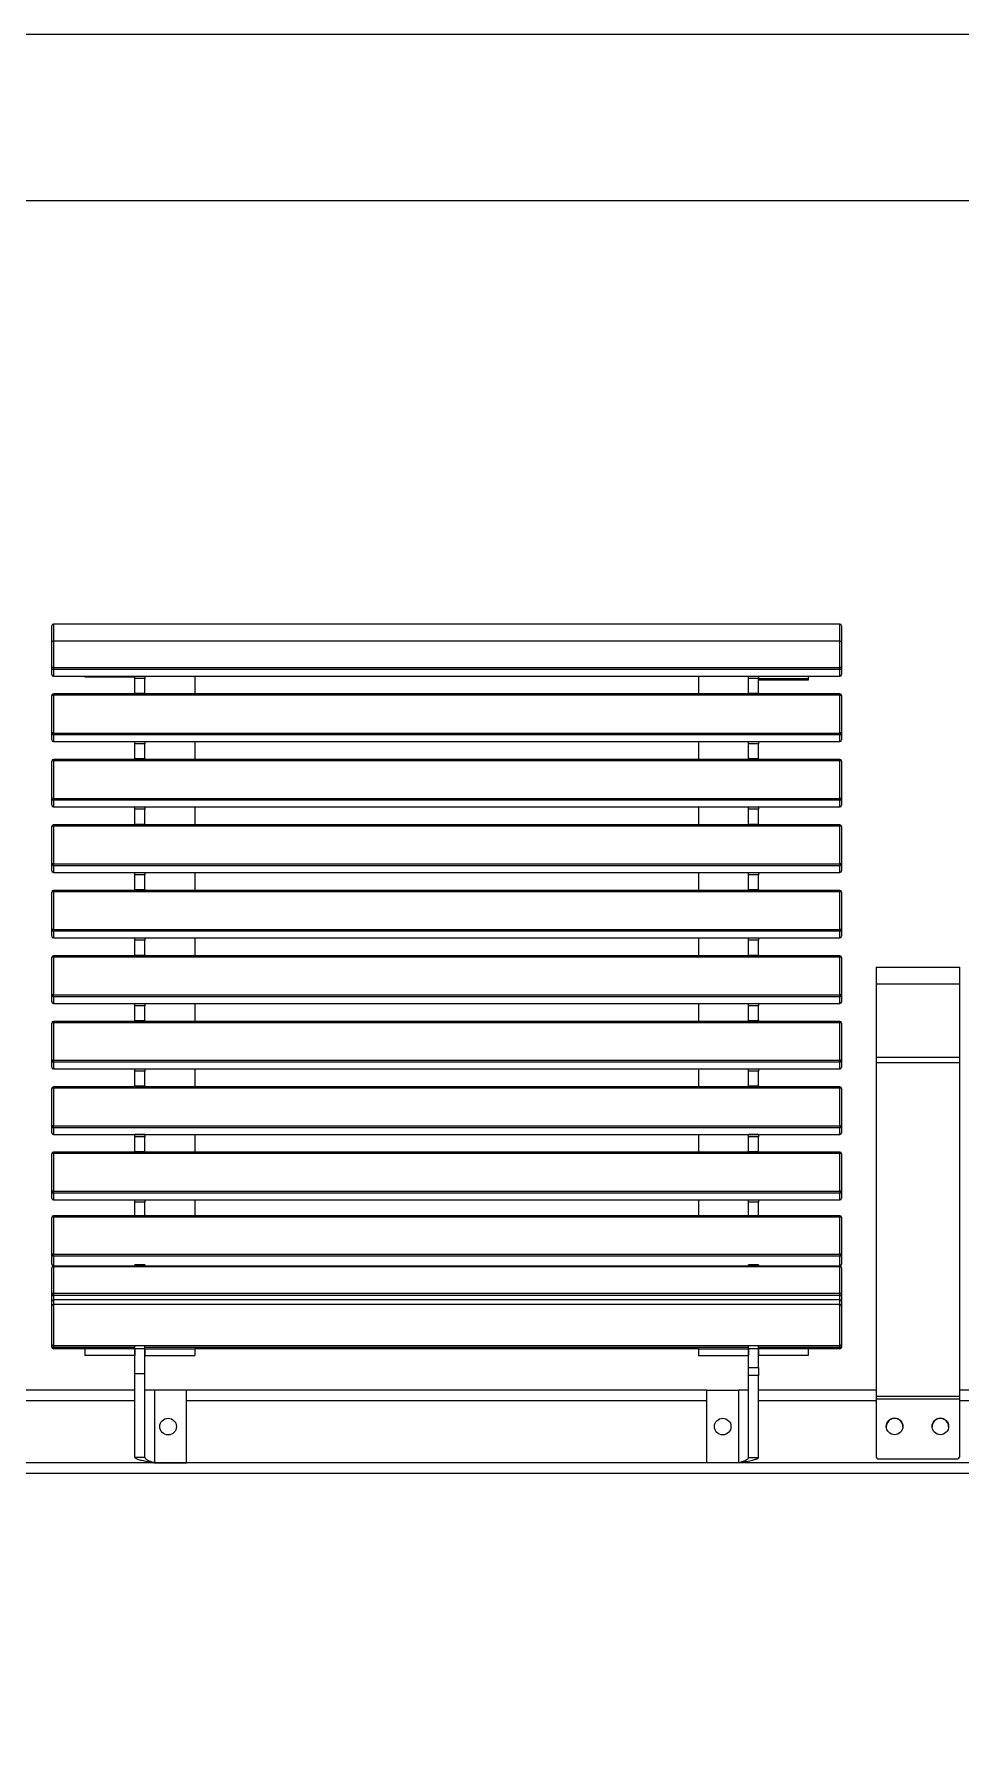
# Model space of a CAD drawing. Header units: millimetres. Extents: x 2717 to 8657, y -3129 to 1071.
# Drawn here: x 4238 to 4795, y 37 to 1071 of the extents above; entities that cross this region are included whole.
import ezdxf

# ---------------------------------------------------------------- set-up
doc = ezdxf.new("R2010")
doc.units = ezdxf.units.MM
doc.layers.add('tabelka', color=155, linetype='Continuous')

# ---------------------------------------------------------------- blocks, each defined once
blk = doc.blocks.new('front')
at = {"color": 7, "linetype": 'Continuous', "lineweight": 15}
for p, q in [((-3980, -1419.1), (-3980, -1409.6)), ((-3506, -1408.6), (-3979, -1408.6)), ((-3979, -1408.6), (-3979, -1418.9)), ((-3506, -1418.9), (-3506, -1408.6)), ((-3505, -1409.6), (-3505, -1419.1)), ((-3980, -1434.9), (-3980, -1419.1)), ((-3979, -1418.9), (-3979, -1434.7)), ((-3506, -1418.9), (-3979, -1418.9)), ((-3506, -1434.7), (-3506, -1418.9)), ((-3505, -1419.1), (-3505, -1434.9)), ((-3980, -1438.9), (-3980, -1434.9)), ((-3979, -1434.7), (-3979, -1435.8)), ((-3979, -1434.7), (-3506, -1434.7)), ((-3506, -1435.8), (-3979, -1435.8)), ((-3979, -1435.8), (-3979, -1439.8)), ((-3506, -1435.8), (-3506, -1434.7)), ((-3506, -1439.8), (-3506, -1435.8)), ((-3505, -1434.9), (-3505, -1438.9)), ((-3979, -1439.8), (-3506, -1439.8)), ((-3979, -1439.9), (-3979, -1439.8)), ((-3979, -1439.9), (-3506, -1439.9)), ((-3960, -1439.9), (-3960, -1440.4)), ((-3930, -1440.4), (-3960, -1440.4)), ((-3930, -1440), (-3930, -1439.9)), ((-3924, -1440), (-3930, -1440)), ((-3930, -1441.2), (-3930, -1440)), ((-3924, -1441.2), (-3930, -1441.2)), ((-3930, -1450.1), (-3930, -1441.2)), ((-3924, -1440), (-3924, -1439.9)), ((-3924, -1440), (-3924, -1441.2)), ((-3924, -1450.1), (-3924, -1441.2)), ((-3894, -1439.9), (-3894, -1450.6)), ((-3591, -1439.9), (-3591, -1450.6)), ((-3561, -1440), (-3561, -1439.9)), ((-3555, -1440), (-3561, -1440)), ((-3561, -1441.2), (-3561, -1440)), ((-3555, -1441.2), (-3561, -1441.2)), ((-3561, -1450.1), (-3561, -1441.2)), ((-3555, -1440), (-3555, -1439.9)), ((-3555, -1440), (-3555, -1441.2)), ((-3555, -1450.1), (-3555, -1441.2)), ((-3525, -1441.5), (-3555, -1441.5)), ((-3525, -1442.2), (-3555, -1442.2)), ((-3525, -1439.9), (-3525, -1441.5)), ((-3525, -1441.5), (-3525, -1442.2)), ((-3506, -1439.8), (-3506, -1439.9)), ((-3980, -1474.3), (-3980, -1451.6)), ((-3506, -1450.6), (-3979, -1450.6)), ((-3979, -1450.6), (-3979, -1451.4)), ((-3979, -1451.4), (-3979, -1474.1)), ((-3506, -1451.4), (-3979, -1451.4)), ((-3930, -1450.1), (-3924, -1450.1)), ((-3930, -1450.6), (-3930, -1450.1)), ((-3924, -1450.1), (-3924, -1450.6)), ((-3561, -1450.1), (-3555, -1450.1)), ((-3561, -1450.6), (-3561, -1450.1)), ((-3555, -1450.1), (-3555, -1450.6)), ((-3506, -1451.4), (-3506, -1450.6)), ((-3506, -1474.1), (-3506, -1451.4)), ((-3505, -1451.6), (-3505, -1474.3)), ((-3980, -1478.2), (-3980, -1474.3)), ((-3979, -1475.2), (-3979, -1474.1)), ((-3979, -1474.1), (-3506, -1474.1)), ((-3506, -1475.2), (-3979, -1475.2)), ((-3979, -1475.2), (-3979, -1479.2)), ((-3506, -1474.1), (-3506, -1475.2)), ((-3506, -1479.2), (-3506, -1475.2)), ((-3505, -1474.3), (-3505, -1478.2)), ((-3979, -1479.2), (-3506, -1479.2)), ((-3979, -1479.2), (-3506, -1479.2)), ((-3979, -1479.2), (-3979, -1479.2)), ((-3930, -1479.4), (-3930, -1479.2)), ((-3924, -1479.4), (-3930, -1479.4)), ((-3930, -1480.6), (-3930, -1479.4)), ((-3924, -1480.6), (-3930, -1480.6)), ((-3930, -1489.5), (-3930, -1480.6)), ((-3924, -1479.4), (-3924, -1479.2)), ((-3924, -1479.4), (-3924, -1480.6)), ((-3924, -1489.5), (-3924, -1480.6)), ((-3894, -1479.2), (-3894, -1490)), ((-3591, -1479.2), (-3591, -1490)), ((-3561, -1479.4), (-3561, -1479.2)), ((-3555, -1479.4), (-3561, -1479.4)), ((-3561, -1480.6), (-3561, -1479.4)), ((-3555, -1480.6), (-3561, -1480.6)), ((-3561, -1489.5), (-3561, -1480.6)), ((-3555, -1479.4), (-3555, -1479.2)), ((-3555, -1479.4), (-3555, -1480.6)), ((-3555, -1489.5), (-3555, -1480.6)), ((-3506, -1479.2), (-3506, -1479.2)), ((-3980, -1513.6), (-3980, -1491)), ((-3506, -1490), (-3979, -1490)), ((-3979, -1490), (-3979, -1490.8)), ((-3979, -1490.8), (-3979, -1513.5)), ((-3506, -1490.8), (-3979, -1490.8)), ((-3930, -1489.5), (-3924, -1489.5)), ((-3930, -1490), (-3930, -1489.5)), ((-3924, -1489.5), (-3924, -1490)), ((-3561, -1489.5), (-3555, -1489.5)), ((-3561, -1490), (-3561, -1489.5)), ((-3555, -1489.5), (-3555, -1490)), ((-3506, -1490.8), (-3506, -1490)), ((-3506, -1513.5), (-3506, -1490.8)), ((-3505, -1491), (-3505, -1513.6)), ((-3980, -1517.6), (-3980, -1513.6)), ((-3979, -1514.6), (-3979, -1513.5)), ((-3979, -1513.5), (-3506, -1513.5)), ((-3506, -1514.6), (-3979, -1514.6)), ((-3979, -1514.6), (-3979, -1518.6)), ((-3979, -1518.6), (-3506, -1518.6)), ((-3979, -1518.6), (-3506, -1518.6)), ((-3979, -1518.6), (-3979, -1518.6)), ((-3930, -1518.8), (-3930, -1518.6)), ((-3924, -1518.8), (-3930, -1518.8)), ((-3930, -1520), (-3930, -1518.8)), ((-3924, -1518.8), (-3924, -1518.6)), ((-3924, -1518.8), (-3924, -1520)), ((-3894, -1518.6), (-3894, -1529.4)), ((-3591, -1518.6), (-3591, -1529.4)), ((-3561, -1518.8), (-3561, -1518.6)), ((-3555, -1518.8), (-3561, -1518.8)), ((-3561, -1520), (-3561, -1518.8)), ((-3555, -1518.8), (-3555, -1518.6)), ((-3555, -1518.8), (-3555, -1520)), ((-3506, -1513.5), (-3506, -1514.6)), ((-3506, -1518.6), (-3506, -1514.6)), ((-3506, -1518.6), (-3506, -1518.6)), ((-3505, -1513.6), (-3505, -1517.6)), ((-3506, -1529.4), (-3979, -1529.4)), ((-3979, -1529.4), (-3979, -1530.2)), ((-3924, -1520), (-3930, -1520)), ((-3930, -1528.9), (-3930, -1520)), ((-3930, -1528.9), (-3924, -1528.9)), ((-3930, -1529.4), (-3930, -1528.9)), ((-3924, -1528.9), (-3924, -1520)), ((-3924, -1528.9), (-3924, -1529.4)), ((-3555, -1520), (-3561, -1520)), ((-3561, -1528.9), (-3561, -1520)), ((-3561, -1528.9), (-3555, -1528.9)), ((-3561, -1529.4), (-3561, -1528.9)), ((-3555, -1528.9), (-3555, -1520)), ((-3555, -1528.9), (-3555, -1529.4)), ((-3506, -1530.2), (-3506, -1529.4)), ((-3980, -1553), (-3980, -1530.4)), ((-3979, -1530.2), (-3979, -1552.9)), ((-3506, -1530.2), (-3979, -1530.2)), ((-3506, -1552.9), (-3506, -1530.2)), ((-3505, -1530.4), (-3505, -1553)), ((-3980, -1557), (-3980, -1553)), ((-3979, -1552.9), (-3506, -1552.9)), ((-3979, -1554), (-3979, -1552.9)), ((-3506, -1554), (-3979, -1554)), ((-3979, -1554), (-3979, -1558)), ((-3979, -1558), (-3506, -1558)), ((-3979, -1558), (-3506, -1558)), ((-3979, -1558), (-3979, -1558)), ((-3930, -1558.2), (-3930, -1558)), ((-3924, -1558.2), (-3930, -1558.2)), ((-3930, -1559.4), (-3930, -1558.2)), ((-3924, -1559.4), (-3930, -1559.4)), ((-3930, -1568.3), (-3930, -1559.4)), ((-3924, -1558.2), (-3924, -1558)), ((-3924, -1558.2), (-3924, -1559.4)), ((-3924, -1568.3), (-3924, -1559.4)), ((-3894, -1558), (-3894, -1568.8)), ((-3591, -1558), (-3591, -1568.8)), ((-3561, -1558.2), (-3561, -1558)), ((-3555, -1558.2), (-3561, -1558.2)), ((-3561, -1559.4), (-3561, -1558.2)), ((-3555, -1559.4), (-3561, -1559.4)), ((-3561, -1568.3), (-3561, -1559.4)), ((-3555, -1558.2), (-3555, -1558)), ((-3555, -1558.2), (-3555, -1559.4)), ((-3555, -1568.3), (-3555, -1559.4)), ((-3506, -1552.9), (-3506, -1554)), ((-3506, -1558), (-3506, -1554)), ((-3506, -1558), (-3506, -1558)), ((-3505, -1553), (-3505, -1557)), ((-3980, -1592.4), (-3980, -1569.8)), ((-3506, -1568.8), (-3979, -1568.8)), ((-3979, -1568.8), (-3979, -1569.6)), ((-3979, -1569.6), (-3979, -1592.3)), ((-3506, -1569.6), (-3979, -1569.6)), ((-3930, -1568.3), (-3924, -1568.3)), ((-3930, -1568.8), (-3930, -1568.3)), ((-3924, -1568.3), (-3924, -1568.8)), ((-3561, -1568.3), (-3555, -1568.3)), ((-3561, -1568.8), (-3561, -1568.3)), ((-3555, -1568.3), (-3555, -1568.8)), ((-3506, -1569.6), (-3506, -1568.8)), ((-3506, -1592.3), (-3506, -1569.6)), ((-3505, -1569.8), (-3505, -1592.4)), ((-3980, -1596.4), (-3980, -1592.4)), ((-3979, -1592.3), (-3506, -1592.3)), ((-3979, -1593.4), (-3979, -1592.3)), ((-3506, -1593.4), (-3979, -1593.4)), ((-3979, -1593.4), (-3979, -1597.4)), ((-3979, -1597.4), (-3506, -1597.4)), ((-3979, -1597.4), (-3506, -1597.4)), ((-3979, -1597.4), (-3979, -1597.4)), ((-3930, -1597.6), (-3930, -1597.4)), ((-3924, -1597.6), (-3930, -1597.6)), ((-3930, -1598.8), (-3930, -1597.6)), ((-3924, -1598.8), (-3930, -1598.8)), ((-3930, -1607.7), (-3930, -1598.8)), ((-3924, -1597.6), (-3924, -1597.4)), ((-3924, -1597.6), (-3924, -1598.8)), ((-3924, -1607.7), (-3924, -1598.8)), ((-3894, -1597.4), (-3894, -1608.2)), ((-3591, -1597.4), (-3591, -1608.2)), ((-3561, -1597.6), (-3561, -1597.4)), ((-3555, -1597.6), (-3561, -1597.6)), ((-3561, -1598.8), (-3561, -1597.6)), ((-3555, -1598.8), (-3561, -1598.8)), ((-3561, -1607.7), (-3561, -1598.8)), ((-3555, -1597.6), (-3555, -1597.4)), ((-3555, -1597.6), (-3555, -1598.8)), ((-3555, -1607.7), (-3555, -1598.8)), ((-3506, -1592.3), (-3506, -1593.4)), ((-3506, -1597.4), (-3506, -1593.4)), ((-3506, -1597.4), (-3506, -1597.4)), ((-3505, -1592.4), (-3505, -1596.4)), ((-3980, -1631.8), (-3980, -1609.2)), ((-3506, -1608.2), (-3979, -1608.2)), ((-3979, -1608.2), (-3979, -1609)), ((-3979, -1609), (-3979, -1631.6)), ((-3506, -1609), (-3979, -1609)), ((-3930, -1607.7), (-3924, -1607.7)), ((-3930, -1608.2), (-3930, -1607.7)), ((-3924, -1607.7), (-3924, -1608.2)), ((-3561, -1607.7), (-3555, -1607.7)), ((-3561, -1608.2), (-3561, -1607.7)), ((-3555, -1607.7), (-3555, -1608.2)), ((-3506, -1609), (-3506, -1608.2)), ((-3506, -1631.6), (-3506, -1609)), ((-3505, -1609.2), (-3505, -1631.8)), ((-3484.1, -1615), (-3434.1, -1615)), ((-3484.1, -1615), (-3484.1, -1625)), ((-3434.1, -1615), (-3434.1, -1625)), ((-3980, -1635.8), (-3980, -1631.8)), ((-3979, -1631.6), (-3506, -1631.6)), ((-3979, -1632.8), (-3979, -1631.6)), ((-3506, -1632.8), (-3979, -1632.8)), ((-3979, -1632.8), (-3979, -1636.8)), ((-3506, -1631.6), (-3506, -1632.8)), ((-3506, -1636.8), (-3506, -1632.8)), ((-3505, -1631.8), (-3505, -1635.8)), ((-3484.1, -1625), (-3484.1, -1669.2)), ((-3484.1, -1625), (-3434.1, -1625)), ((-3434.1, -1625), (-3434.1, -1669.2)), ((-3979, -1636.8), (-3506, -1636.8)), ((-3979, -1636.8), (-3506, -1636.8)), ((-3979, -1636.8), (-3979, -1636.8)), ((-3930, -1637), (-3930, -1636.8)), ((-3924, -1637), (-3930, -1637)), ((-3930, -1638.2), (-3930, -1637)), ((-3924, -1638.2), (-3930, -1638.2)), ((-3930, -1647.1), (-3930, -1638.2)), ((-3924, -1637), (-3924, -1636.8)), ((-3924, -1637), (-3924, -1638.2)), ((-3924, -1647.1), (-3924, -1638.2)), ((-3894, -1636.8), (-3894, -1647.6)), ((-3591, -1636.8), (-3591, -1647.6)), ((-3561, -1637), (-3561, -1636.8)), ((-3555, -1637), (-3561, -1637)), ((-3561, -1638.2), (-3561, -1637)), ((-3555, -1638.2), (-3561, -1638.2)), ((-3561, -1647.1), (-3561, -1638.2)), ((-3555, -1637), (-3555, -1636.8)), ((-3555, -1637), (-3555, -1638.2)), ((-3555, -1647.1), (-3555, -1638.2)), ((-3506, -1636.8), (-3506, -1636.8)), ((-3980, -1671.2), (-3980, -1648.6)), ((-3506, -1647.6), (-3979, -1647.6)), ((-3979, -1647.6), (-3979, -1648.4)), ((-3979, -1648.4), (-3979, -1671)), ((-3506, -1648.4), (-3979, -1648.4)), ((-3930, -1647.1), (-3924, -1647.1)), ((-3930, -1647.6), (-3930, -1647.1)), ((-3924, -1647.1), (-3924, -1647.6)), ((-3561, -1647.1), (-3555, -1647.1)), ((-3561, -1647.6), (-3561, -1647.1)), ((-3555, -1647.1), (-3555, -1647.6)), ((-3506, -1648.4), (-3506, -1647.6)), ((-3506, -1671), (-3506, -1648.4)), ((-3505, -1648.6), (-3505, -1671.2)), ((-3980, -1675.2), (-3980, -1671.2)), ((-3979, -1671), (-3506, -1671)), ((-3979, -1672.2), (-3979, -1671)), ((-3506, -1672.2), (-3979, -1672.2)), ((-3979, -1672.2), (-3979, -1676.2)), ((-3506, -1671), (-3506, -1672.2)), ((-3506, -1676.2), (-3506, -1672.2)), ((-3505, -1671.2), (-3505, -1675.2)), ((-3484.1, -1669.2), (-3484.1, -1672.4)), ((-3484.1, -1669.2), (-3434.1, -1669.2)), ((-3484.1, -1672.4), (-3434.1, -1672.4)), ((-3484.1, -1672.4), (-3484.1, -1873.1)), ((-3434.1, -1669.2), (-3434.1, -1672.4)), ((-3434.1, -1672.4), (-3434.1, -1873.1)), ((-3979, -1676.2), (-3506, -1676.2)), ((-3979, -1676.2), (-3506, -1676.2)), ((-3979, -1676.2), (-3979, -1676.2)), ((-3930, -1676.3), (-3930, -1676.2)), ((-3924, -1676.3), (-3930, -1676.3)), ((-3930, -1677.6), (-3930, -1676.3)), ((-3924, -1677.6), (-3930, -1677.6)), ((-3930, -1686.4), (-3930, -1677.6)), ((-3924, -1676.3), (-3924, -1676.2)), ((-3924, -1676.3), (-3924, -1677.6)), ((-3924, -1686.4), (-3924, -1677.6)), ((-3894, -1676.2), (-3894, -1687)), ((-3591, -1676.2), (-3591, -1687)), ((-3561, -1676.3), (-3561, -1676.2)), ((-3555, -1676.3), (-3561, -1676.3)), ((-3561, -1677.6), (-3561, -1676.3)), ((-3555, -1677.6), (-3561, -1677.6)), ((-3561, -1686.4), (-3561, -1677.6)), ((-3555, -1676.3), (-3555, -1676.2)), ((-3555, -1676.3), (-3555, -1677.6)), ((-3555, -1686.4), (-3555, -1677.6)), ((-3506, -1676.2), (-3506, -1676.2)), ((-3980, -1710.6), (-3980, -1688)), ((-3506, -1687), (-3979, -1687)), ((-3979, -1687), (-3979, -1687.8)), ((-3979, -1687.8), (-3979, -1710.4)), ((-3506, -1687.8), (-3979, -1687.8)), ((-3930, -1686.4), (-3924, -1686.4)), ((-3930, -1687), (-3930, -1686.4)), ((-3924, -1686.4), (-3924, -1687)), ((-3561, -1686.4), (-3555, -1686.4)), ((-3561, -1687), (-3561, -1686.4)), ((-3555, -1686.4), (-3555, -1687)), ((-3506, -1687.8), (-3506, -1687)), ((-3506, -1710.4), (-3506, -1687.8)), ((-3505, -1688), (-3505, -1710.6)), ((-3980, -1714.6), (-3980, -1710.6)), ((-3979, -1710.4), (-3506, -1710.4)), ((-3979, -1711.6), (-3979, -1710.4)), ((-3506, -1711.6), (-3979, -1711.6)), ((-3979, -1711.6), (-3979, -1715.6)), ((-3979, -1715.6), (-3506, -1715.6)), ((-3979, -1715.6), (-3506, -1715.6)), ((-3979, -1715.6), (-3979, -1715.6)), ((-3930, -1715.7), (-3930, -1715.6)), ((-3924, -1715.7), (-3930, -1715.7)), ((-3930, -1717), (-3930, -1715.7)), ((-3924, -1715.7), (-3924, -1715.6)), ((-3924, -1715.7), (-3924, -1717)), ((-3894, -1715.6), (-3894, -1726.3)), ((-3591, -1715.6), (-3591, -1726.3)), ((-3561, -1715.7), (-3561, -1715.6)), ((-3555, -1715.7), (-3561, -1715.7)), ((-3561, -1717), (-3561, -1715.7)), ((-3555, -1715.7), (-3555, -1715.6)), ((-3555, -1715.7), (-3555, -1717)), ((-3506, -1710.4), (-3506, -1711.6)), ((-3506, -1715.6), (-3506, -1711.6)), ((-3506, -1715.6), (-3506, -1715.6)), ((-3505, -1710.6), (-3505, -1714.6)), ((-3506, -1726.3), (-3979, -1726.3)), ((-3979, -1726.3), (-3979, -1727.2)), ((-3924, -1717), (-3930, -1717)), ((-3930, -1725.8), (-3930, -1717)), ((-3930, -1725.8), (-3924, -1725.8)), ((-3930, -1726.3), (-3930, -1725.8)), ((-3924, -1725.8), (-3924, -1717)), ((-3924, -1725.8), (-3924, -1726.3)), ((-3555, -1717), (-3561, -1717)), ((-3561, -1725.8), (-3561, -1717)), ((-3561, -1725.8), (-3555, -1725.8)), ((-3561, -1726.3), (-3561, -1725.8)), ((-3555, -1725.8), (-3555, -1717)), ((-3555, -1725.8), (-3555, -1726.3)), ((-3506, -1727.2), (-3506, -1726.3)), ((-3980, -1750), (-3980, -1727.3)), ((-3979, -1727.2), (-3979, -1749.8)), ((-3506, -1727.2), (-3979, -1727.2)), ((-3506, -1749.8), (-3506, -1727.2)), ((-3505, -1727.3), (-3505, -1750)), ((-3980, -1754), (-3980, -1750)), ((-3979, -1751), (-3979, -1749.8)), ((-3979, -1749.8), (-3506, -1749.8)), ((-3506, -1751), (-3979, -1751)), ((-3979, -1751), (-3979, -1755)), ((-3979, -1755), (-3506, -1755)), ((-3979, -1755), (-3506, -1755)), ((-3979, -1755), (-3979, -1755)), ((-3930, -1755.1), (-3930, -1755)), ((-3924, -1755.1), (-3930, -1755.1)), ((-3930, -1756.4), (-3930, -1755.1)), ((-3924, -1756.4), (-3930, -1756.4)), ((-3930, -1764.6), (-3930, -1756.4)), ((-3924, -1755.1), (-3924, -1755)), ((-3924, -1755.1), (-3924, -1756.4)), ((-3924, -1764.6), (-3924, -1756.4)), ((-3894, -1755), (-3894, -1764.6)), ((-3591, -1755), (-3591, -1764.6)), ((-3561, -1755.1), (-3561, -1755)), ((-3555, -1755.1), (-3561, -1755.1)), ((-3561, -1756.4), (-3561, -1755.1)), ((-3555, -1756.4), (-3561, -1756.4)), ((-3561, -1764.6), (-3561, -1756.4)), ((-3555, -1755.1), (-3555, -1755)), ((-3555, -1755.1), (-3555, -1756.4)), ((-3555, -1764.6), (-3555, -1756.4)), ((-3506, -1749.8), (-3506, -1751)), ((-3506, -1755), (-3506, -1751)), ((-3506, -1755), (-3506, -1755)), ((-3505, -1750), (-3505, -1754)), ((-3980, -1787.9), (-3980, -1765.6)), ((-3506, -1764.6), (-3979, -1764.6)), ((-3979, -1764.6), (-3979, -1765.4)), ((-3979, -1765.4), (-3979, -1787.6)), ((-3506, -1765.4), (-3979, -1765.4)), ((-3506, -1765.4), (-3506, -1764.6)), ((-3506, -1787.6), (-3506, -1765.4)), ((-3505, -1765.6), (-3505, -1787.9)), ((-3980, -1793.7), (-3980, -1787.9)), ((-3979, -1788.8), (-3979, -1787.6)), ((-3979, -1787.6), (-3506, -1787.6)), ((-3506, -1787.6), (-3506, -1788.8)), ((-3505, -1787.9), (-3505, -1793.7)), ((-3980, -1811.9), (-3980, -1796)), ((-3506, -1788.8), (-3979, -1788.8)), ((-3979, -1788.8), (-3979, -1794.6)), ((-3979, -1794.6), (-3930, -1794.6)), ((-3979, -1794.7), (-3979, -1794.6)), ((-3979, -1794.7), (-3930, -1794.7)), ((-3506, -1795), (-3979, -1795)), ((-3979, -1795.2), (-3979, -1795)), ((-3506, -1795.2), (-3979, -1795.2)), ((-3979, -1795.2), (-3979, -1811.2)), ((-3924, -1794.1), (-3930, -1794.1)), ((-3930, -1794.9), (-3930, -1794.1)), ((-3924, -1794.9), (-3930, -1794.9)), ((-3924, -1794.1), (-3924, -1794.9)), ((-3924, -1794.6), (-3561, -1794.6)), ((-3924, -1794.7), (-3561, -1794.7)), ((-3894, -1794.7), (-3894, -1795)), ((-3591, -1794.7), (-3591, -1795)), ((-3555, -1794.1), (-3561, -1794.1)), ((-3561, -1794.9), (-3561, -1794.1)), ((-3555, -1794.9), (-3561, -1794.9)), ((-3555, -1794.1), (-3555, -1794.9)), ((-3555, -1794.6), (-3506, -1794.6)), ((-3555, -1794.7), (-3506, -1794.7)), ((-3506, -1794.6), (-3506, -1788.8)), ((-3506, -1794.6), (-3506, -1794.7)), ((-3506, -1795), (-3506, -1795.2)), ((-3506, -1811.2), (-3506, -1795.2)), ((-3505, -1796), (-3505, -1811.9)), ((-3980, -1816.1), (-3980, -1811.9)), ((-3980, -1818.9), (-3980, -1816.1)), ((-3980, -1841.9), (-3980, -1818.9)), ((-3979, -1811.2), (-3979, -1812.6)), ((-3979, -1811.2), (-3506, -1811.2)), ((-3506, -1812.6), (-3979, -1812.6)), ((-3979, -1812.6), (-3979, -1815.1)), ((-3506, -1815.1), (-3979, -1815.1)), ((-3506, -1815.1), (-3979, -1815.1)), ((-3979, -1815.1), (-3979, -1817.9)), ((-3979, -1815.1), (-3979, -1815.1)), ((-3979, -1817.9), (-3979, -1842.9)), ((-3506, -1817.9), (-3979, -1817.9)), ((-3506, -1812.6), (-3506, -1811.2)), ((-3506, -1815.1), (-3506, -1812.6)), ((-3506, -1817.9), (-3506, -1815.1)), ((-3506, -1815.1), (-3506, -1815.1)), ((-3506, -1842.9), (-3506, -1817.9)), ((-3505, -1811.9), (-3505, -1816.1)), ((-3505, -1816.1), (-3505, -1818.9)), ((-3505, -1818.9), (-3505, -1841.9)), ((-3980, -1843.6), (-3980, -1841.9)), ((-3980, -1843.6), (-3979, -1843.6)), ((-3506, -1842.9), (-3979, -1842.9)), ((-3979, -1842.9), (-3979, -1843.6)), ((-3979, -1844.6), (-3979, -1843.6)), ((-3979, -1843.6), (-3930, -1843.6)), ((-3960, -1844.6), (-3979, -1844.6)), ((-3930, -1844.6), (-3960, -1844.6)), ((-3960, -1844.6), (-3960, -1848.6)), ((-3930, -1848.6), (-3960, -1848.6)), ((-3930, -1844.6), (-3930, -1842.9)), ((-3930, -1844.6), (-3930, -1848.6)), ((-3924, -1844.6), (-3930, -1844.6)), ((-3930, -1859.6), (-3930, -1844.6)), ((-3924, -1844.6), (-3924, -1842.9)), ((-3924, -1843.6), (-3561, -1843.6)), ((-3924, -1844.6), (-3894, -1844.6)), ((-3924, -1844.6), (-3924, -1848.6)), ((-3924, -1859.6), (-3924, -1844.6)), ((-3924, -1848.6), (-3894, -1848.6)), ((-3894, -1844.6), (-3894, -1848.6)), ((-3591, -1844.6), (-3894, -1844.6)), ((-3591, -1844.6), (-3591, -1848.6)), ((-3591, -1844.6), (-3561, -1844.6)), ((-3591, -1848.6), (-3561, -1848.6)), ((-3561, -1844.6), (-3561, -1842.9)), ((-3561, -1844.6), (-3561, -1848.6)), ((-3555, -1844.6), (-3561, -1844.6)), ((-3561, -1855.8), (-3561, -1844.6)), ((-3555, -1844.6), (-3555, -1842.9)), ((-3555, -1843.6), (-3506, -1843.6)), ((-3555, -1844.6), (-3555, -1848.6)), ((-3525, -1844.6), (-3555, -1844.6)), ((-3555, -1855.8), (-3555, -1844.6)), ((-3525, -1848.6), (-3555, -1848.6)), ((-3525, -1844.6), (-3525, -1848.6)), ((-3506, -1844.6), (-3525, -1844.6)), ((-3506, -1843.6), (-3506, -1842.9)), ((-3506, -1843.6), (-3505, -1843.6)), ((-3506, -1843.6), (-3506, -1844.6)), ((-3505, -1841.9), (-3505, -1843.6)), ((-3924, -1859.6), (-3930, -1859.6)), ((-3930, -1910), (-3930, -1859.6)), ((-3924, -1910), (-3924, -1859.6)), ((-3561, -1855.8), (-3555, -1855.8)), ((-3561, -1860.6), (-3561, -1855.8)), ((-3555, -1860.6), (-3561, -1860.6)), ((-3561, -1910), (-3561, -1860.6)), ((-3555, -1855.8), (-3555, -1860.6)), ((-3555, -1910), (-3555, -1860.6)), ((-3930, -1869.6), (-4000.8, -1869.6)), ((-3918, -1869.6), (-3924, -1869.6)), ((-3918, -1913.2), (-3918, -1869.6)), ((-3899, -1869.6), (-3918, -1869.6)), ((-3899, -1913.2), (-3899, -1869.6)), ((-3586, -1869.6), (-3899, -1869.6)), ((-3586, -1913.2), (-3586, -1869.6)), ((-3586, -1869.6), (-3567, -1869.6)), ((-3567, -1869.6), (-3567, -1913.2)), ((-3561, -1869.6), (-3567, -1869.6)), ((-3484.1, -1869.6), (-3555, -1869.6)), ((-3363.3, -1869.6), (-3434.1, -1869.6)), ((-3930, -1876), (-4000.8, -1876)), ((-3586, -1876), (-3899, -1876)), ((-3484.1, -1876), (-3555, -1876)), ((-3484.1, -1873.1), (-3434.1, -1873.1)), ((-3484.1, -1873.1), (-3484.1, -1874.7)), ((-3484.1, -1874.7), (-3434.1, -1874.7)), ((-3484.1, -1874.7), (-3484.1, -1909.8)), ((-3434.1, -1873.1), (-3434.1, -1874.7)), ((-3434.1, -1874.7), (-3434.1, -1909.8)), ((-3363.3, -1876), (-3434.1, -1876)), ((-3924, -1910), (-3930, -1910)), ((-3561, -1910), (-3555, -1910)), ((-3484.1, -1909.8), (-3484.1, -1909.8)), ((-3483.1, -1910.8), (-3435.1, -1910.8)), ((-3483.1, -1910.8), (-3483.1, -1910.8)), ((-3435.1, -1910.8), (-3435.1, -1910.8)), ((-3434.1, -1909.8), (-3434.1, -1909.8)), ((-1734.1, -1913.2), (-5184.1, -1913.2)), ((-1734.1, -1919.6), (-5184.1, -1919.6)), ((-3918, -1913.2), (-3899, -1913.2)), ((-3567, -1913.2), (-3586, -1913.2))]:
    blk.add_line(p, q, dxfattribs=at)
for centre in [(-3910, -1891.4), (-3576.5, -1891.4), (-3473.1, -1891.3), (-3445.6, -1891.3)]:
    blk.add_circle(centre, 5, dxfattribs=at)
for centre, radius, start, end in [((-3979, -1409.6), 1, 90, 180), ((-3506, -1409.6), 1, 0, 90), ((-3979.2, -1420.5), 1.59, 81.2205, 118.4816), ((-3505.7, -1420.5), 1.59, 61.5184, 98.7795), ((-3979.2, -1436.3), 1.59, 81.2205, 118.4816), ((-3979, -1434.9), 0.992, 180.4419, 270.4352), ((-3505.7, -1436.3), 1.59, 61.5184, 98.7795), ((-3506, -1434.9), 0.992, 269.5648, 359.5581), ((-3979, -1438.9), 1, 180, 270), ((-3979, -1438.8), 0.992, 180.4419, 270.4352), ((-3506, -1438.9), 1, 270, 0), ((-3506, -1438.8), 0.992, 269.5648, 359.5581), ((-3979, -1451.6), 1, 90, 180), ((-3979.2, -1453), 1.59, 81.2205, 118.4816), ((-3506, -1451.6), 1, 0, 90), ((-3505.7, -1453), 1.59, 61.5184, 98.7795), ((-3979.2, -1475.6), 1.59, 81.2205, 118.4816), ((-3979, -1474.2), 0.992, 180.4419, 270.4352), ((-3979, -1478.2), 1, 180, 270), ((-3979, -1478.2), 0.992, 180.4419, 270.4352), ((-3505.7, -1475.6), 1.59, 61.5184, 98.7795), ((-3506, -1474.2), 0.992, 269.5648, 359.5581), ((-3506, -1478.2), 1, 270, 0), ((-3506, -1478.2), 0.992, 269.5648, 359.5581), ((-3979, -1491), 1, 90, 180), ((-3979.2, -1492.4), 1.59, 81.2205, 118.4816), ((-3506, -1491), 1, 0, 90), ((-3505.7, -1492.4), 1.59, 61.5184, 98.7795), ((-3979.2, -1515), 1.59, 81.2205, 118.4816), ((-3979, -1513.6), 0.992, 180.4419, 270.4352), ((-3979, -1517.6), 1, 180, 270), ((-3979, -1517.6), 0.992, 180.4419, 270.4352), ((-3505.7, -1515), 1.59, 61.5184, 98.7795), ((-3506, -1513.6), 0.992, 269.5648, 359.5581), ((-3506, -1517.6), 1, 270, 0), ((-3506, -1517.6), 0.992, 269.5648, 359.5581), ((-3979, -1530.4), 1, 90, 180), ((-3506, -1530.4), 1, 0, 90), ((-3979.2, -1531.8), 1.59, 81.2205, 118.4816), ((-3505.7, -1531.8), 1.59, 61.5184, 98.7795), ((-3979.2, -1554.4), 1.59, 81.2205, 118.4816), ((-3979, -1553), 0.992, 180.4419, 270.4352), ((-3979, -1557), 1, 180, 270), ((-3979, -1557), 0.992, 180.4419, 270.4352), ((-3505.7, -1554.4), 1.59, 61.5184, 98.7795), ((-3506, -1553), 0.992, 269.5648, 359.5581), ((-3506, -1557), 1, 270, 0), ((-3506, -1557), 0.992, 269.5648, 359.5581), ((-3979, -1569.8), 1, 90, 180), ((-3979.2, -1571.2), 1.59, 81.2205, 118.4816), ((-3506, -1569.8), 1, 0, 90), ((-3505.7, -1571.2), 1.59, 61.5184, 98.7795), ((-3979.2, -1593.8), 1.59, 81.2205, 118.4816), ((-3979, -1592.4), 0.992, 180.4419, 270.4352), ((-3979, -1596.4), 1, 180, 270), ((-3979, -1596.4), 0.992, 180.4419, 270.4352), ((-3505.7, -1593.8), 1.59, 61.5184, 98.7795), ((-3506, -1592.4), 0.992, 269.5648, 359.5581), ((-3506, -1596.4), 1, 270, 0), ((-3506, -1596.4), 0.992, 269.5648, 359.5581), ((-3979, -1609.2), 1, 90, 180), ((-3979.2, -1610.6), 1.59, 81.2205, 118.4816), ((-3506, -1609.2), 1, 0, 90), ((-3505.7, -1610.6), 1.59, 61.5184, 98.7795), ((-3979.2, -1633.2), 1.59, 81.2205, 118.4816), ((-3979, -1631.8), 0.992, 180.4419, 270.4352), ((-3505.7, -1633.2), 1.59, 61.5184, 98.7795), ((-3506, -1631.8), 0.992, 269.5648, 359.5581), ((-3979, -1635.8), 1, 180, 270), ((-3979, -1635.8), 0.992, 180.4419, 270.4352), ((-3506, -1635.8), 1, 270, 0), ((-3506, -1635.8), 0.992, 269.5648, 359.5581), ((-3979, -1648.6), 1, 90, 180), ((-3979.2, -1650), 1.59, 81.2205, 118.4816), ((-3506, -1648.6), 1, 0, 90), ((-3505.7, -1650), 1.59, 61.5184, 98.7795), ((-3979.2, -1672.6), 1.59, 81.2205, 118.4816), ((-3979, -1671.2), 0.992, 180.4419, 270.4352), ((-3505.7, -1672.6), 1.59, 61.5184, 98.7795), ((-3506, -1671.2), 0.992, 269.5648, 359.5581), ((-3979, -1675.2), 1, 180, 270), ((-3979, -1675.2), 0.992, 180.4419, 270.4352), ((-3506, -1675.2), 1, 270, 0), ((-3506, -1675.2), 0.992, 269.5648, 359.5581), ((-3979, -1688), 1, 90, 180), ((-3979.2, -1689.3), 1.59, 81.2205, 118.4816), ((-3506, -1688), 1, 0, 90), ((-3505.7, -1689.3), 1.59, 61.5184, 98.7795), ((-3979.2, -1712), 1.59, 81.2205, 118.4816), ((-3979, -1710.6), 0.992, 180.4419, 270.4352), ((-3979, -1714.6), 1, 180, 270), ((-3979, -1714.6), 0.992, 180.4419, 270.4352), ((-3505.7, -1712), 1.59, 61.5184, 98.7795), ((-3506, -1710.6), 0.992, 269.5648, 359.5581), ((-3506, -1714.6), 1, 270, 0), ((-3506, -1714.6), 0.992, 269.5648, 359.5581), ((-3979, -1727.3), 1, 90, 180), ((-3506, -1727.3), 1, 0, 90), ((-3979.2, -1728.7), 1.59, 81.2205, 118.4816), ((-3505.7, -1728.7), 1.59, 61.5184, 98.7795), ((-3979.2, -1751.4), 1.59, 81.2205, 118.4816), ((-3979, -1750), 0.992, 180.4419, 270.4352), ((-3979, -1754), 1, 180, 270), ((-3979, -1754), 0.992, 180.4419, 270.4352), ((-3505.7, -1751.4), 1.59, 61.5184, 98.7795), ((-3506, -1750), 0.992, 269.5648, 359.5581), ((-3506, -1754), 1, 270, 0), ((-3506, -1754), 0.992, 269.5648, 359.5581), ((-3979, -1765.6), 1, 90, 180), ((-3979.2, -1766.6), 1.21, 78.806, 129.398), ((-3506, -1765.6), 1, 0, 90), ((-3505.7, -1766.6), 1.21, 50.602, 101.194), ((-3979.2, -1788.8), 1.21, 78.806, 129.398), ((-3979, -1787.9), 0.984, 180.9488, 270.9184), ((-3505.7, -1788.8), 1.21, 50.602, 101.194), ((-3506, -1787.9), 0.984, 269.0816, 359.0512), ((-3979, -1793.7), 1, 180, 270), ((-3979, -1793.6), 0.984, 180.9488, 270.9184), ((-3979, -1796), 1, 90, 180), ((-3979.1, -1796.1), 0.895, 82.2509, 169.1936), ((-3506, -1793.7), 1, 270, 0), ((-3506, -1793.6), 0.984, 269.0816, 359.0512), ((-3506, -1796), 1, 0, 90), ((-3505.8, -1796.1), 0.895, 10.8064, 97.7491), ((-3979.1, -1812.1), 0.895, 82.2509, 169.1936), ((-3979.1, -1811.8), 0.89, 192.0635, 278.35), ((-3979, -1816.1), 1, 90, 180), ((-3979, -1816.1), 0.991, 89.4623, 179.452), ((-3979, -1818.9), 1, 90, 180), ((-3505.8, -1812.1), 0.895, 10.8064, 97.7491), ((-3505.8, -1811.8), 0.89, 261.65, 347.9365), ((-3506, -1816.1), 1, 0, 90), ((-3506, -1816.1), 0.991, 0.548, 90.5377), ((-3506, -1818.9), 1, 0, 90), ((-3979, -1841.9), 1, 180, 270), ((-3979, -1843.6), 1, 180, 270), ((-3506, -1841.9), 1, 270, 0), ((-3506, -1843.6), 1, 270, 0), ((-3473.1, -1891.4), 5, 0, 180), ((-3473.1, -1891.5), 5, 0, 180), ((-3473.1, -1891.5), 5, 0, 180), ((-3445.6, -1891.4), 5, 0, 180), ((-3445.6, -1891.5), 5, 0, 180), ((-3445.6, -1891.5), 5, 0, 180), ((-3483.1, -1909.8), 1, 180, 270), ((-3435.1, -1909.8), 1, 270, 360)]:
    blk.add_arc(centre, radius, start, end, dxfattribs=at)
for points, knots in [([(-3930, -1910), (-3929.9, -1910.1), (-3929.9, -1910.3), (-3929.3, -1910.7), (-3928.5, -1911), (-3927.3, -1911.4), (-3925.9, -1911.7), (-3924.2, -1912.1), (-3922.4, -1912.5), (-3920.7, -1912.8), (-3919.2, -1913), (-3918.4, -1913.2), (-3918, -1913.2)], [0, 0, 0, 0, 0.1074, 0.217914, 0.325319, 0.435839, 0.543243, 0.653763, 0.761168, 0.871687, 0.935527, 1, 1, 1, 1]), ([(-3924, -1910), (-3923.9, -1910.2), (-3923.7, -1910.7), (-3922.6, -1911.5), (-3920.9, -1912.2), (-3919.3, -1912.8), (-3918.3, -1913.1), (-3918, -1913.2)], [0, 0, 0, 0, 0.227194, 0.454388, 0.681504, 0.90862, 1, 1, 1, 1]), ([(-3567, -1913.2), (-3566.3, -1913.1), (-3564.9, -1912.9), (-3562.9, -1912.5), (-3561.1, -1912.2), (-3559.4, -1911.8), (-3557.9, -1911.5), (-3556.7, -1911.1), (-3555.7, -1910.8), (-3555.1, -1910.4), (-3555, -1910.1), (-3555, -1910)], [0, 0, 0, 0, 0.107417, 0.217949, 0.32537, 0.435907, 0.543329, 0.653866, 0.761288, 0.871825, 1, 1, 1, 1]), ([(-3567, -1913.2), (-3566.3, -1913), (-3564.8, -1912.5), (-3563, -1911.8), (-3561.6, -1911), (-3561, -1910.4), (-3561, -1910.1), (-3561, -1910)], [0, 0, 0, 0, 0.227194, 0.454388, 0.681504, 0.90862, 1, 1, 1, 1])]:
    blk.add_open_spline(points, degree=3, knots=knots, dxfattribs=at)

msp = doc.modelspace()

# ---------------------------------------------------------------- linework, layer by layer
at = {"layer": 'tabelka', "lineweight": 5}
for points in [[(2717.3, 1070.7), (8657.3, 1070.7), (8657.3, -3129.3), (2717.3, -3129.3)], [(2817.3, 970.7), (8557.3, 970.7), (8557.3, -3029.3), (2817.3, -3029.3)]]:
    msp.add_lwpolyline(points, close=True, dxfattribs=at)

# ---------------------------------------------------------------- block references
msp.add_blockref('front', (8228.3, 2124.4))

doc.saveas('drawing.dxf')
